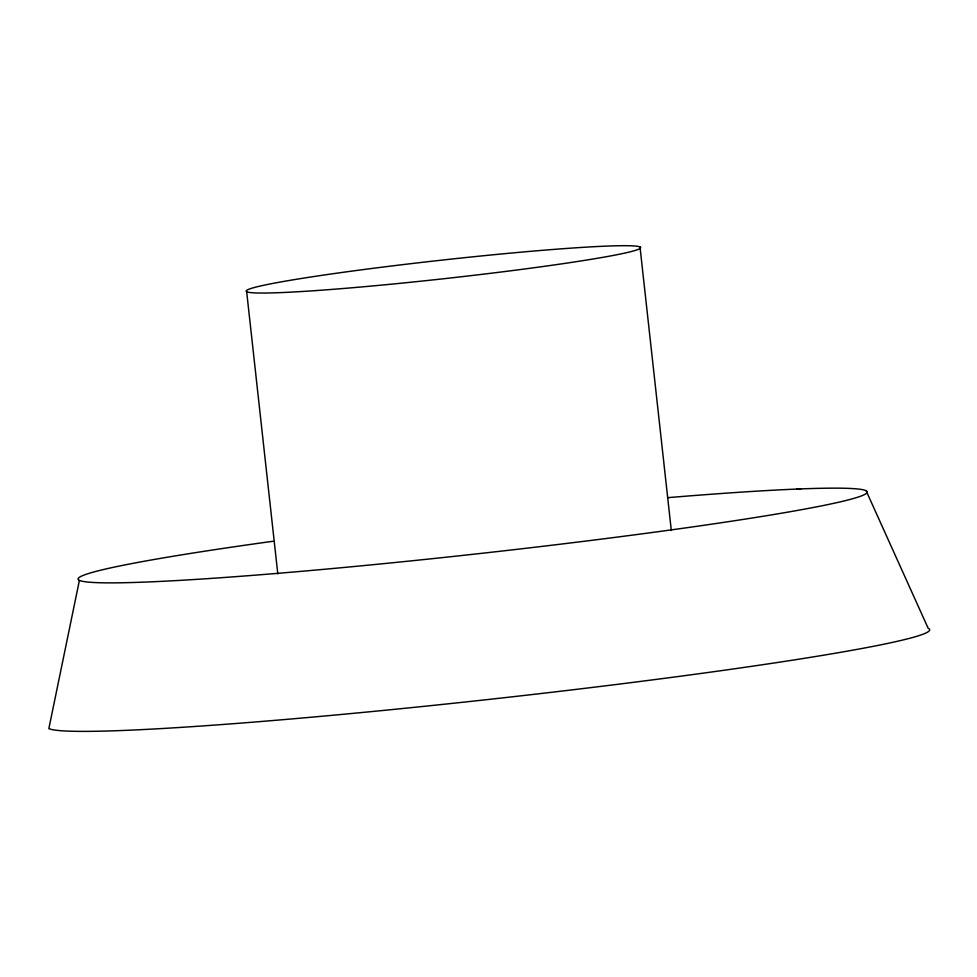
<?xml version="1.0" encoding="UTF-8"?>
<svg xmlns="http://www.w3.org/2000/svg" width="977" height="977" viewBox="0 0 977 977"><rect width="100%" height="100%" fill="white"/><g stroke="black" fill="none" stroke-linecap="round" stroke-linejoin="round"><path stroke-width="1.47" d="M79.393 580.399L48.85 728.61A443.876 20.908 -6.3 0 0 525.406 695.319A443.876 20.908 -6.3 0 0 928.15 628.235L866.049 490.601M796.841 489.062L800.932 488.818M640.008 246.912L671.309 530.487M246.68 291.818L277.81 573.878M668.048 497.635A397.102 18.71 -6.3 0 1 776.654 514.024A397.102 18.71 -6.3 0 1 172.001 580.814A397.102 18.71 -6.3 0 1 273.059 541.258M315.95 290.584A198.551 9.355 -6.3 0 0 637.578 249.636A198.551 9.355 -6.3 0 0 376.499 267.881A198.551 9.355 -6.3 0 0 315.95 290.584"/></g></svg>
